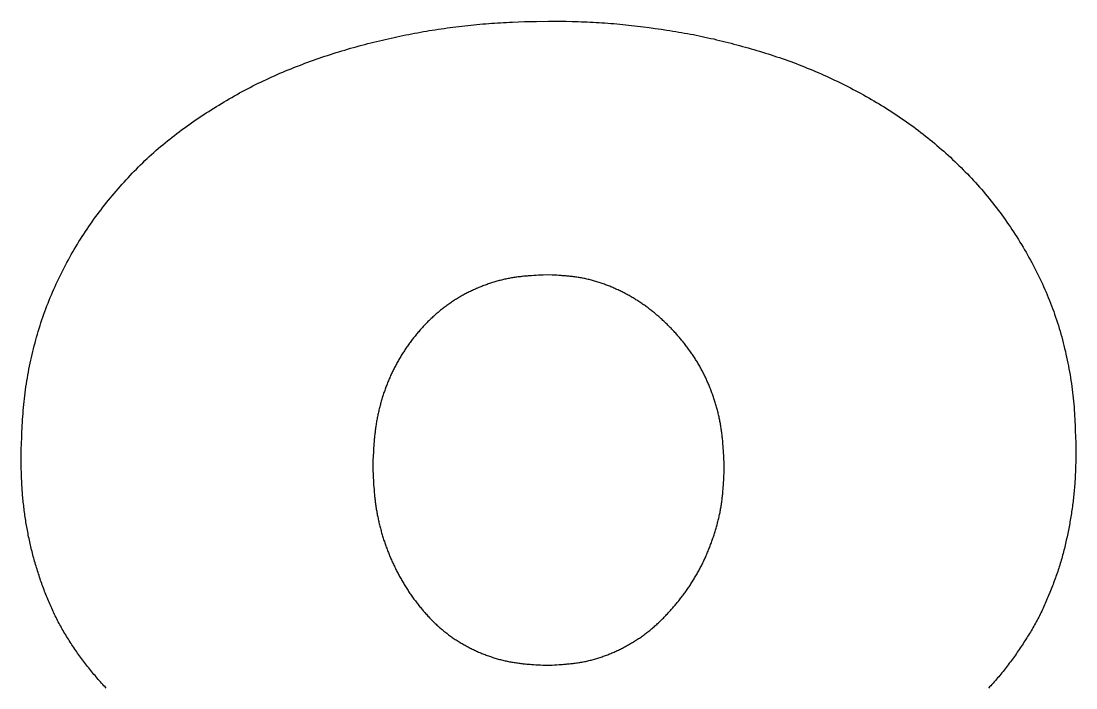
# Model space of a CAD drawing. Extents: x 4 to 389, y 10 to 269.
# Drawn here: x 78.266 to 81.819, y 206.782 to 209.029 of the extents above; entities that cross this region are included whole.
import ezdxf

# ---------------------------------------------------------------- set-up
doc = ezdxf.new("R2010")
doc.units = 0
doc.layers.add('ENGRAVE', color=5, linetype='CONTINUOUS')

msp = doc.modelspace()

# ---------------------------------------------------------------- linework, layer by layer
at = {"layer": 'ENGRAVE'}
msp.add_lwpolyline([(78.5528, 206.7813), (78.549, 206.7855), (78.5452, 206.7896), (78.5414, 206.7938), (78.5376, 206.798), (78.5339, 206.8022), (78.5301, 206.8064), (78.5264, 206.8107), (78.5227, 206.8149), (78.5191, 206.8192), (78.5154, 206.8235), (78.5118, 206.8278), (78.5082, 206.8322), (78.5046, 206.8365), (78.501, 206.8409), (78.4975, 206.8453), (78.494, 206.8497), (78.4905, 206.8541), (78.487, 206.8585), (78.4835, 206.863), (78.4801, 206.8675), (78.4767, 206.872), (78.4733, 206.8765), (78.47, 206.881), (78.4666, 206.8855), (78.4633, 206.8901), (78.46, 206.8947), (78.4568, 206.8992), (78.4535, 206.9039), (78.4503, 206.9085), (78.4471, 206.9131), (78.4439, 206.9178), (78.4408, 206.9225), (78.4377, 206.9272), (78.4346, 206.9319), (78.4315, 206.9366), (78.4285, 206.9414), (78.4255, 206.9461), (78.4225, 206.9509), (78.4195, 206.9557), (78.4166, 206.9605), (78.4137, 206.9654), (78.4108, 206.9702), (78.408, 206.9751), (78.4052, 206.98), (78.4024, 206.9849), (78.3997, 206.9898), (78.397, 206.9947), (78.3943, 206.9997), (78.3917, 207.0047), (78.3891, 207.0097), (78.3865, 207.0147), (78.384, 207.0197), (78.3815, 207.0248), (78.379, 207.0298), (78.3766, 207.0349), (78.3742, 207.04), (78.3718, 207.0451), (78.3695, 207.0503), (78.3672, 207.0554), (78.3649, 207.0606), (78.3626, 207.0657), (78.3604, 207.0709), (78.3582, 207.0761), (78.3561, 207.0813), (78.3539, 207.0865), (78.3518, 207.0918), (78.3498, 207.097), (78.3477, 207.1023), (78.3457, 207.1075), (78.3437, 207.1128), (78.3417, 207.1181), (78.3398, 207.1234), (78.3378, 207.1286), (78.3359, 207.134), (78.3341, 207.1393), (78.3322, 207.1446), (78.3304, 207.1499), (78.3286, 207.1553), (78.3268, 207.1606), (78.3251, 207.166), (78.3233, 207.1713), (78.3216, 207.1767), (78.3199, 207.1821), (78.3183, 207.1875), (78.3167, 207.1929), (78.3151, 207.1983), (78.3135, 207.2037), (78.3119, 207.2091), (78.3104, 207.2145), (78.3089, 207.2199), (78.3074, 207.2254), (78.306, 207.2308), (78.3045, 207.2363), (78.3031, 207.2417), (78.3018, 207.2472), (78.3004, 207.2527), (78.2991, 207.2582), (78.2978, 207.2636), (78.2966, 207.2691), (78.2953, 207.2746), (78.2941, 207.2801), (78.293, 207.2857), (78.2918, 207.2912), (78.2907, 207.2967), (78.2896, 207.3022), (78.2886, 207.3078), (78.2875, 207.3133), (78.2865, 207.3188), (78.2855, 207.3244), (78.2846, 207.3299), (78.2836, 207.3355), (78.2827, 207.3411), (78.2819, 207.3466), (78.281, 207.3522), (78.2802, 207.3578), (78.2794, 207.3634), (78.2786, 207.3689), (78.2778, 207.3745), (78.2771, 207.3801), (78.2764, 207.3857), (78.2757, 207.3913), (78.275, 207.3969), (78.2744, 207.4025), (78.2738, 207.4081), (78.2732, 207.4137), (78.2727, 207.4193), (78.2721, 207.4249), (78.2716, 207.4305), (78.2712, 207.4362), (78.2707, 207.4418), (78.2703, 207.4474), (78.2699, 207.453), (78.2695, 207.4586), (78.2692, 207.4643), (78.2689, 207.4699), (78.2686, 207.4755), (78.2684, 207.4811), (78.2681, 207.4868), (78.2677, 207.498), (78.2674, 207.5093), (78.2671, 207.5205), (78.2669, 207.5318), (78.2667, 207.5431), (78.2663, 207.5656), (78.267, 207.5858), (78.2676, 207.606), (78.2684, 207.6261), (78.2692, 207.6463), (78.2697, 207.6563), (78.2702, 207.6664), (78.2708, 207.6765), (78.2714, 207.6865), (78.2721, 207.6966), (78.2728, 207.7066), (78.2736, 207.7167), (78.2745, 207.7267), (78.2754, 207.7367), (78.2765, 207.7468), (78.2776, 207.7568), (78.2787, 207.7668), (78.28, 207.7768), (78.2814, 207.7868), (78.2828, 207.7968), (78.2843, 207.8067), (78.2859, 207.8167), (78.2875, 207.8266), (78.2892, 207.8366), (78.2911, 207.8465), (78.2929, 207.8564), (78.2949, 207.8663), (78.2969, 207.8762), (78.299, 207.8861), (78.3012, 207.8959), (78.3035, 207.9058), (78.3058, 207.9156), (78.3082, 207.9254), (78.3107, 207.9352), (78.3132, 207.9449), (78.3158, 207.9547), (78.3185, 207.9644), (78.3213, 207.9741), (78.3242, 207.9837), (78.3271, 207.9934), (78.3301, 208.003), (78.3332, 208.0126), (78.3364, 208.0222), (78.3396, 208.0317), (78.343, 208.0412), (78.3464, 208.0507), (78.3499, 208.0602), (78.3535, 208.0696), (78.3571, 208.079), (78.3609, 208.0884), (78.3647, 208.0977), (78.3686, 208.107), (78.3726, 208.1163), (78.3766, 208.1255), (78.3807, 208.1347), (78.3849, 208.1439), (78.3892, 208.153), (78.3935, 208.1621), (78.3979, 208.1712), (78.4024, 208.1803), (78.4069, 208.1893), (78.4115, 208.1982), (78.4162, 208.2072), (78.4209, 208.2161), (78.4257, 208.225), (78.4306, 208.2338), (78.4355, 208.2426), (78.4405, 208.2514), (78.4455, 208.2601), (78.4506, 208.2688), (78.4558, 208.2775), (78.4611, 208.2861), (78.4664, 208.2946), (78.4718, 208.3031), (78.4773, 208.3116), (78.4828, 208.32), (78.4884, 208.3284), (78.4941, 208.3368), (78.4998, 208.345), (78.5056, 208.3533), (78.5115, 208.3615), (78.5174, 208.3696), (78.5234, 208.3777), (78.5295, 208.3858), (78.5356, 208.3938), (78.5418, 208.4018), (78.548, 208.4097), (78.5543, 208.4176), (78.5606, 208.4254), (78.567, 208.4332), (78.5735, 208.441), (78.5799, 208.4487), (78.5865, 208.4564), (78.593, 208.4641), (78.5997, 208.4717), (78.6063, 208.4793), (78.6131, 208.4868), (78.6198, 208.4943), (78.6266, 208.5017), (78.6335, 208.5091), (78.6404, 208.5164), (78.6474, 208.5237), (78.6545, 208.5309), (78.6616, 208.5381), (78.6687, 208.5452), (78.6759, 208.5522), (78.6832, 208.5592), (78.6906, 208.5661), (78.698, 208.5729), (78.7054, 208.5797), (78.7129, 208.5864), (78.7205, 208.5931), (78.7281, 208.5997), (78.7358, 208.6062), (78.7435, 208.6127), (78.7513, 208.6191), (78.7591, 208.6255), (78.767, 208.6318), (78.7749, 208.638), (78.7829, 208.6442), (78.7909, 208.6503), (78.799, 208.6564), (78.8071, 208.6624), (78.8152, 208.6684), (78.8234, 208.6743), (78.8316, 208.6802), (78.8398, 208.686), (78.8481, 208.6917), (78.8564, 208.6974), (78.8648, 208.7031), (78.8731, 208.7087), (78.8816, 208.7142), (78.89, 208.7197), (78.8985, 208.7252), (78.907, 208.7306), (78.9155, 208.736), (78.9241, 208.7413), (78.9327, 208.7466), (78.9413, 208.7518), (78.95, 208.757), (78.9586, 208.7621), (78.9673, 208.7672), (78.9761, 208.7723), (78.9848, 208.7773), (78.9936, 208.7822), (79.0024, 208.7871), (79.0113, 208.7919), (79.0202, 208.7967), (79.0291, 208.8014), (79.038, 208.8061), (79.047, 208.8107), (79.056, 208.8152), (79.065, 208.8197), (79.0741, 208.8241), (79.0832, 208.8285), (79.0923, 208.8328), (79.1014, 208.837), (79.1106, 208.8412), (79.1198, 208.8453), (79.129, 208.8494), (79.1383, 208.8534), (79.1475, 208.8574), (79.1568, 208.8613), (79.1662, 208.8651), (79.1755, 208.8689), (79.1849, 208.8727), (79.1943, 208.8764), (79.2037, 208.88), (79.2131, 208.8836), (79.2225, 208.8872), (79.232, 208.8907), (79.2414, 208.8941), (79.2509, 208.8975), (79.2604, 208.9009), (79.27, 208.9042), (79.2795, 208.9075), (79.289, 208.9107), (79.2986, 208.9139), (79.3082, 208.917), (79.3178, 208.9201), (79.3274, 208.9231), (79.337, 208.9261), (79.3467, 208.9291), (79.3563, 208.9319), (79.366, 208.9348), (79.3757, 208.9376), (79.3854, 208.9404), (79.3951, 208.9431), (79.4048, 208.9457), (79.4145, 208.9484), (79.4243, 208.9509), (79.434, 208.9535), (79.4438, 208.956), (79.4536, 208.9584), (79.4634, 208.9608), (79.4732, 208.9632), (79.483, 208.9655), (79.4928, 208.9678), (79.5026, 208.97), (79.5125, 208.9722), (79.5223, 208.9744), (79.5322, 208.9765), (79.5421, 208.9786), (79.5519, 208.9806), (79.5618, 208.9826), (79.5717, 208.9846), (79.5816, 208.9865), (79.5915, 208.9884), (79.6014, 208.9902), (79.6113, 208.992), (79.6213, 208.9938), (79.6312, 208.9955), (79.6411, 208.9972), (79.6511, 208.9988), (79.661, 209.0004), (79.671, 209.0019), (79.681, 209.0034), (79.6909, 209.0049), (79.7009, 209.0063), (79.7109, 209.0077), (79.7209, 209.009), (79.7309, 209.0103), (79.7409, 209.0115), (79.7509, 209.0127), (79.7609, 209.0139), (79.771, 209.015), (79.781, 209.016), (79.791, 209.0171), (79.8011, 209.018), (79.8111, 209.0189), (79.8211, 209.0198), (79.8312, 209.0206), (79.8412, 209.0214), (79.8513, 209.0222), (79.8613, 209.0229), (79.8714, 209.0235), (79.8815, 209.0241), (79.8915, 209.0246), (79.9016, 209.0251), (79.9117, 209.0256), (79.9217, 209.026), (79.9419, 209.0268), (79.962, 209.0275), (79.9822, 209.028), (80.0023, 209.0285), (80.0426, 209.0294), (80.0827, 209.0289), (80.1027, 209.0286), (80.1228, 209.0281), (80.1428, 209.0276), (80.1528, 209.0273), (80.1628, 209.027), (80.1728, 209.0266), (80.1828, 209.0261), (80.1928, 209.0257), (80.2028, 209.0252), (80.2128, 209.0246), (80.2228, 209.024), (80.2328, 209.0233), (80.2428, 209.0225), (80.2527, 209.0217), (80.2627, 209.0209), (80.2727, 209.02), (80.2827, 209.0191), (80.2926, 209.0181), (80.3026, 209.0171), (80.3126, 209.016), (80.3225, 209.0149), (80.3325, 209.0137), (80.3424, 209.0125), (80.3623, 209.0101), (80.3822, 209.0075), (80.402, 209.0048), (80.4219, 209.0019), (80.4417, 208.999), (80.4516, 208.9974), (80.4615, 208.9959), (80.4714, 208.9943), (80.4812, 208.9926), (80.4911, 208.9909), (80.501, 208.9892), (80.5108, 208.9874), (80.5207, 208.9856), (80.5305, 208.9837), (80.5403, 208.9818), (80.5501, 208.9798), (80.5599, 208.9777), (80.5697, 208.9757), (80.5795, 208.9735), (80.5893, 208.9713), (80.599, 208.9691), (80.6088, 208.9668), (80.6185, 208.9645), (80.6283, 208.9621), (80.638, 208.9597), (80.6477, 208.9572), (80.6574, 208.9547), (80.6671, 208.9522), (80.6767, 208.9496), (80.6864, 208.9469), (80.6961, 208.9443), (80.7057, 208.9416), (80.7154, 208.9389), (80.725, 208.9361), (80.7346, 208.9333), (80.7442, 208.9305), (80.7538, 208.9276), (80.7634, 208.9247), (80.773, 208.9217), (80.7825, 208.9187), (80.7921, 208.9157), (80.8016, 208.9126), (80.8111, 208.9094), (80.8206, 208.9062), (80.8301, 208.903), (80.8395, 208.8997), (80.849, 208.8964), (80.8584, 208.893), (80.8678, 208.8895), (80.8772, 208.886), (80.8865, 208.8824), (80.8958, 208.8787), (80.9051, 208.875), (80.9144, 208.8713), (80.9237, 208.8675), (80.9329, 208.8636), (80.9421, 208.8597), (80.9513, 208.8557), (80.9605, 208.8517), (80.9697, 208.8476), (80.9788, 208.8435), (80.9879, 208.8393), (80.997, 208.835), (81.006, 208.8307), (81.0151, 208.8264), (81.0241, 208.822), (81.0331, 208.8176), (81.042, 208.8131), (81.051, 208.8086), (81.0599, 208.804), (81.0688, 208.7994), (81.0776, 208.7948), (81.0865, 208.79), (81.0953, 208.7853), (81.104, 208.7804), (81.1128, 208.7756), (81.1215, 208.7706), (81.1302, 208.7656), (81.1388, 208.7606), (81.1475, 208.7555), (81.1561, 208.7504), (81.1646, 208.7452), (81.1732, 208.7399), (81.1816, 208.7346), (81.1901, 208.7292), (81.1985, 208.7238), (81.2069, 208.7183), (81.2153, 208.7128), (81.2236, 208.7072), (81.2319, 208.7016), (81.2401, 208.6959), (81.2483, 208.6901), (81.2565, 208.6843), (81.2646, 208.6784), (81.2727, 208.6725), (81.2807, 208.6665), (81.2887, 208.6605), (81.2967, 208.6544), (81.3046, 208.6483), (81.3124, 208.6421), (81.3203, 208.6358), (81.3281, 208.6295), (81.3358, 208.6232), (81.3435, 208.6167), (81.3511, 208.6103), (81.3588, 208.6038), (81.3663, 208.5972), (81.3738, 208.5906), (81.3813, 208.5839), (81.3887, 208.5772), (81.3961, 208.5704), (81.4034, 208.5635), (81.4107, 208.5567), (81.4179, 208.5497), (81.4251, 208.5427), (81.4322, 208.5357), (81.4393, 208.5286), (81.4463, 208.5214), (81.4533, 208.5143), (81.4602, 208.507), (81.4671, 208.4997), (81.4739, 208.4924), (81.4807, 208.485), (81.4874, 208.4775), (81.494, 208.4701), (81.5006, 208.4625), (81.5072, 208.4549), (81.5136, 208.4473), (81.5201, 208.4396), (81.5264, 208.4319), (81.5327, 208.4241), (81.539, 208.4163), (81.5452, 208.4084), (81.5513, 208.4005), (81.5574, 208.3925), (81.5634, 208.3845), (81.5694, 208.3764), (81.5753, 208.3683), (81.5811, 208.3602), (81.5868, 208.352), (81.5925, 208.3437), (81.5982, 208.3354), (81.6037, 208.3271), (81.6092, 208.3187), (81.6147, 208.3103), (81.6201, 208.3019), (81.6254, 208.2934), (81.6306, 208.2849), (81.6358, 208.2763), (81.6409, 208.2677), (81.646, 208.259), (81.651, 208.2504), (81.6559, 208.2416), (81.6608, 208.2329), (81.6656, 208.2241), (81.6704, 208.2153), (81.6751, 208.2064), (81.6797, 208.1975), (81.6843, 208.1886), (81.6888, 208.1797), (81.6932, 208.1707), (81.6976, 208.1617), (81.7019, 208.1526), (81.7061, 208.1435), (81.7103, 208.1344), (81.7144, 208.1252), (81.7184, 208.1161), (81.7223, 208.1068), (81.7261, 208.0976), (81.7299, 208.0883), (81.7336, 208.079), (81.7371, 208.0696), (81.7406, 208.0603), (81.7441, 208.0508), (81.7474, 208.0414), (81.7506, 208.0319), (81.7538, 208.0224), (81.7569, 208.0129), (81.7599, 208.0033), (81.7628, 207.9937), (81.7656, 207.9841), (81.7684, 207.9745), (81.7711, 207.9648), (81.7737, 207.9552), (81.7762, 207.9455), (81.7787, 207.9357), (81.7811, 207.926), (81.7834, 207.9162), (81.7856, 207.9065), (81.7878, 207.8967), (81.7899, 207.8869), (81.7919, 207.877), (81.7938, 207.8672), (81.7957, 207.8574), (81.7975, 207.8475), (81.7992, 207.8376), (81.8008, 207.8277), (81.8023, 207.8178), (81.8038, 207.8079), (81.8052, 207.798), (81.8065, 207.7881), (81.8077, 207.7781), (81.8088, 207.7682), (81.8099, 207.7582), (81.8108, 207.7483), (81.8117, 207.7383), (81.8126, 207.7283), (81.8133, 207.7183), (81.814, 207.7084), (81.8146, 207.6984), (81.8152, 207.6884), (81.8157, 207.6784), (81.8162, 207.6684), (81.817, 207.6483), (81.8177, 207.6283), (81.8184, 207.6083), (81.819, 207.5882), (81.8186, 207.5652), (81.8184, 207.5537), (81.8182, 207.5422), (81.8179, 207.5307), (81.8175, 207.5192), (81.8171, 207.5077), (81.8168, 207.5019), (81.8166, 207.4962), (81.8163, 207.4904), (81.816, 207.4847), (81.8156, 207.4789), (81.8152, 207.4732), (81.8148, 207.4674), (81.8144, 207.4617), (81.8139, 207.456), (81.8134, 207.4502), (81.8129, 207.4445), (81.8124, 207.4388), (81.8118, 207.433), (81.8112, 207.4273), (81.8106, 207.4216), (81.8099, 207.4159), (81.8093, 207.4101), (81.8086, 207.4044), (81.8078, 207.3987), (81.8071, 207.393), (81.8063, 207.3873), (81.8054, 207.3816), (81.8046, 207.3759), (81.8037, 207.3702), (81.8028, 207.3645), (81.8019, 207.3589), (81.801, 207.3532), (81.8, 207.3475), (81.799, 207.3418), (81.798, 207.3362), (81.7969, 207.3305), (81.7959, 207.3249), (81.7948, 207.3192), (81.7937, 207.3136), (81.7914, 207.3023), (81.789, 207.291), (81.7865, 207.2798), (81.7853, 207.2741), (81.784, 207.2685), (81.7827, 207.2629), (81.7813, 207.2573), (81.78, 207.2517), (81.7786, 207.2461), (81.7772, 207.2405), (81.7757, 207.235), (81.7742, 207.2294), (81.7727, 207.2238), (81.7712, 207.2183), (81.7696, 207.2128), (81.768, 207.2072), (81.7664, 207.2017), (81.7647, 207.1962), (81.763, 207.1907), (81.7612, 207.1852), (81.7594, 207.1798), (81.7576, 207.1743), (81.7557, 207.1689), (81.7539, 207.1634), (81.7519, 207.158), (81.75, 207.1526), (81.748, 207.1472), (81.746, 207.1418), (81.744, 207.1364), (81.742, 207.131), (81.7399, 207.1256), (81.7357, 207.1149), (81.7314, 207.1042), (81.7271, 207.0935), (81.7249, 207.0882), (81.7227, 207.0829), (81.7204, 207.0776), (81.7182, 207.0723), (81.7159, 207.067), (81.7136, 207.0617), (81.7112, 207.0565), (81.7088, 207.0512), (81.7064, 207.046), (81.7039, 207.0408), (81.7014, 207.0356), (81.6989, 207.0305), (81.6963, 207.0253), (81.6937, 207.0202), (81.691, 207.0151), (81.6883, 207.01), (81.6856, 207.0049), (81.6828, 206.9999), (81.68, 206.9949), (81.6772, 206.9899), (81.6743, 206.9849), (81.6714, 206.9799), (81.6684, 206.975), (81.6655, 206.97), (81.6625, 206.9651), (81.6594, 206.9602), (81.6564, 206.9553), (81.6533, 206.9504), (81.6472, 206.9407), (81.644, 206.9359), (81.6409, 206.9311), (81.6377, 206.9262), (81.6346, 206.9214), (81.6314, 206.9167), (81.6281, 206.9119), (81.6249, 206.9071), (81.6216, 206.9024), (81.6184, 206.8977), (81.6151, 206.8929), (81.6117, 206.8882), (81.6084, 206.8836), (81.605, 206.8789), (81.6016, 206.8743), (81.5982, 206.8696), (81.5947, 206.865), (81.5912, 206.8604), (81.5877, 206.8559), (81.5842, 206.8513), (81.5807, 206.8468), (81.5771, 206.8422), (81.5735, 206.8377), (81.5699, 206.8333), (81.5662, 206.8288), (81.5626, 206.8244), (81.5589, 206.8199), (81.5552, 206.8155), (81.5514, 206.8111), (81.5477, 206.8068), (81.5439, 206.8024), (81.5401, 206.7981), (81.5362, 206.7938), (81.5324, 206.7895), (81.5285, 206.7852), (81.5246, 206.781)], dxfattribs=at)
msp.add_lwpolyline([(79.4505, 207.5286), (79.4513, 207.513), (79.4516, 207.5052), (79.452, 207.4974), (79.4524, 207.4896), (79.4529, 207.4818), (79.4533, 207.474), (79.4538, 207.4663), (79.4544, 207.4585), (79.455, 207.4507), (79.4556, 207.4429), (79.456, 207.4391), (79.4563, 207.4352), (79.4567, 207.4313), (79.4571, 207.4274), (79.4575, 207.4235), (79.4579, 207.4197), (79.4584, 207.4158), (79.4588, 207.4119), (79.4593, 207.4081), (79.4598, 207.4042), (79.4604, 207.4004), (79.4609, 207.3965), (79.4615, 207.3926), (79.4621, 207.3888), (79.4627, 207.3849), (79.4633, 207.3811), (79.464, 207.3772), (79.4646, 207.3734), (79.4654, 207.3696), (79.4661, 207.3657), (79.4668, 207.3619), (79.4676, 207.3581), (79.4684, 207.3543), (79.4692, 207.3504), (79.47, 207.3466), (79.4709, 207.3428), (79.4717, 207.339), (79.4726, 207.3352), (79.4736, 207.3314), (79.4745, 207.3276), (79.4755, 207.3238), (79.4764, 207.3201), (79.4774, 207.3163), (79.4785, 207.3125), (79.4795, 207.3088), (79.4806, 207.305), (79.4816, 207.3012), (79.4827, 207.2975), (79.4839, 207.2938), (79.485, 207.29), (79.4862, 207.2863), (79.4874, 207.2826), (79.4886, 207.2789), (79.4898, 207.2752), (79.491, 207.2714), (79.4923, 207.2678), (79.4936, 207.2641), (79.4949, 207.2604), (79.4962, 207.2567), (79.4976, 207.253), (79.4989, 207.2494), (79.5003, 207.2457), (79.5017, 207.2421), (79.5032, 207.2385), (79.5046, 207.2348), (79.5061, 207.2312), (79.5075, 207.2276), (79.509, 207.224), (79.5106, 207.2204), (79.5121, 207.2168), (79.5137, 207.2133), (79.5153, 207.2097), (79.5169, 207.2061), (79.5185, 207.2026), (79.5201, 207.199), (79.5218, 207.1955), (79.5235, 207.192), (79.5252, 207.1885), (79.5269, 207.185), (79.5286, 207.1815), (79.5304, 207.178), (79.5321, 207.1745), (79.5339, 207.1711), (79.5358, 207.1676), (79.5376, 207.1642), (79.5394, 207.1607), (79.5413, 207.1573), (79.5432, 207.1539), (79.5451, 207.1505), (79.547, 207.1471), (79.549, 207.1437), (79.551, 207.1403), (79.5529, 207.137), (79.5549, 207.1336), (79.557, 207.1303), (79.559, 207.127), (79.5611, 207.1237), (79.5631, 207.1204), (79.5652, 207.1171), (79.5674, 207.1138), (79.5695, 207.1105), (79.5716, 207.1073), (79.5738, 207.104), (79.576, 207.1008), (79.5782, 207.0976), (79.5804, 207.0944), (79.5827, 207.0912), (79.5849, 207.088), (79.5872, 207.0848), (79.5895, 207.0817), (79.5918, 207.0785), (79.5942, 207.0754), (79.5965, 207.0723), (79.5989, 207.0692), (79.6013, 207.0661), (79.6037, 207.063), (79.6061, 207.0599), (79.6086, 207.0569), (79.611, 207.0538), (79.6135, 207.0508), (79.616, 207.0478), (79.6185, 207.0448), (79.621, 207.0418), (79.6236, 207.0389), (79.6261, 207.0359), (79.6287, 207.033), (79.6313, 207.0301), (79.634, 207.0272), (79.6366, 207.0243), (79.6393, 207.0214), (79.6419, 207.0186), (79.6446, 207.0157), (79.6474, 207.0129), (79.6501, 207.0101), (79.6528, 207.0074), (79.6556, 207.0046), (79.6584, 207.0019), (79.6612, 206.9992), (79.6641, 206.9965), (79.6669, 206.9938), (79.6698, 206.9912), (79.6727, 206.9886), (79.6756, 206.986), (79.6785, 206.9834), (79.6815, 206.9809), (79.6845, 206.9784), (79.6875, 206.9759), (79.6905, 206.9734), (79.6935, 206.9709), (79.6966, 206.9685), (79.6997, 206.9661), (79.7028, 206.9638), (79.7059, 206.9614), (79.709, 206.9591), (79.7122, 206.9568), (79.7154, 206.9546), (79.7186, 206.9523), (79.7218, 206.9501), (79.725, 206.9479), (79.7283, 206.9458), (79.7315, 206.9437), (79.7348, 206.9415), (79.7381, 206.9395), (79.7414, 206.9374), (79.7448, 206.9354), (79.7481, 206.9334), (79.7515, 206.9314), (79.7549, 206.9294), (79.7583, 206.9275), (79.7617, 206.9256), (79.7651, 206.9237), (79.7686, 206.9219), (79.772, 206.9201), (79.7755, 206.9183), (79.779, 206.9165), (79.7825, 206.9147), (79.786, 206.913), (79.7895, 206.9113), (79.7931, 206.9096), (79.7966, 206.908), (79.8002, 206.9063), (79.8038, 206.9047), (79.8073, 206.9031), (79.8109, 206.9016), (79.8146, 206.9001), (79.8182, 206.8986), (79.8218, 206.8971), (79.8254, 206.8956), (79.8291, 206.8942), (79.8327, 206.8928), (79.8364, 206.8915), (79.8401, 206.8901), (79.8438, 206.8888), (79.8475, 206.8875), (79.8512, 206.8863), (79.8549, 206.8851), (79.8586, 206.8839), (79.8623, 206.8827), (79.8661, 206.8816), (79.8698, 206.8805), (79.8736, 206.8794), (79.8773, 206.8784), (79.8811, 206.8774), (79.8849, 206.8764), (79.8887, 206.8754), (79.8924, 206.8745), (79.8962, 206.8736), (79.9, 206.8728), (79.9039, 206.872), (79.9077, 206.8712), (79.9115, 206.8704), (79.9153, 206.8697), (79.9191, 206.869), (79.923, 206.8684), (79.9268, 206.8678), (79.9307, 206.8672), (79.9345, 206.8666), (79.9384, 206.8661), (79.9422, 206.8656), (79.9461, 206.8651), (79.9499, 206.8646), (79.9538, 206.8642), (79.9577, 206.8638), (79.9616, 206.8634), (79.9654, 206.863), (79.9693, 206.8626), (79.9732, 206.8623), (79.9771, 206.862), (79.981, 206.8617), (79.9849, 206.8614), (79.9927, 206.8609), (80.0005, 206.8604), (80.0083, 206.8599), (80.0161, 206.8595), (80.0239, 206.8591), (80.0396, 206.8584), (80.0552, 206.8592), (80.063, 206.8596), (80.0708, 206.8601), (80.0786, 206.8606), (80.0864, 206.8611), (80.0903, 206.8614), (80.0942, 206.8617), (80.098, 206.862), (80.1019, 206.8624), (80.1058, 206.8627), (80.1097, 206.8631), (80.1136, 206.8635), (80.1174, 206.8639), (80.1213, 206.8643), (80.1252, 206.8648), (80.129, 206.8653), (80.1329, 206.8658), (80.1367, 206.8663), (80.1406, 206.8668), (80.1444, 206.8674), (80.1483, 206.8681), (80.1521, 206.8687), (80.1559, 206.8694), (80.1597, 206.8701), (80.1635, 206.8708), (80.1674, 206.8716), (80.1712, 206.8724), (80.175, 206.8733), (80.1787, 206.8742), (80.1825, 206.8751), (80.1863, 206.8761), (80.1901, 206.877), (80.1938, 206.8781), (80.1976, 206.8791), (80.2013, 206.8802), (80.2051, 206.8813), (80.2088, 206.8825), (80.2125, 206.8836), (80.2162, 206.8848), (80.2199, 206.8861), (80.2236, 206.8873), (80.2273, 206.8886), (80.231, 206.89), (80.2347, 206.8913), (80.2383, 206.8927), (80.242, 206.8941), (80.2456, 206.8955), (80.2492, 206.897), (80.2528, 206.8985), (80.2565, 206.9), (80.2601, 206.9015), (80.2636, 206.9031), (80.2672, 206.9047), (80.2708, 206.9063), (80.2743, 206.908), (80.2779, 206.9096), (80.2814, 206.9113), (80.2849, 206.913), (80.2884, 206.9148), (80.2919, 206.9166), (80.2954, 206.9183), (80.2988, 206.9202), (80.3023, 206.922), (80.3057, 206.9239), (80.3091, 206.9257), (80.3125, 206.9276), (80.3159, 206.9296), (80.3193, 206.9315), (80.3227, 206.9335), (80.326, 206.9355), (80.3294, 206.9376), (80.3327, 206.9396), (80.336, 206.9417), (80.3393, 206.9438), (80.3425, 206.9459), (80.3458, 206.9481), (80.349, 206.9502), (80.3522, 206.9524), (80.3554, 206.9547), (80.3586, 206.9569), (80.3618, 206.9592), (80.3649, 206.9615), (80.3681, 206.9638), (80.3712, 206.9661), (80.3743, 206.9685), (80.3773, 206.9709), (80.3804, 206.9733), (80.3834, 206.9758), (80.3864, 206.9782), (80.3894, 206.9807), (80.3924, 206.9832), (80.3954, 206.9858), (80.3983, 206.9883), (80.4012, 206.9909), (80.4041, 206.9935), (80.407, 206.9961), (80.4099, 206.9987), (80.4127, 207.0014), (80.4156, 207.0041), (80.4184, 207.0068), (80.4212, 207.0095), (80.424, 207.0122), (80.4268, 207.0149), (80.4295, 207.0177), (80.4322, 207.0205), (80.435, 207.0233), (80.4377, 207.0261), (80.4404, 207.029), (80.443, 207.0318), (80.4457, 207.0347), (80.4483, 207.0375), (80.4509, 207.0404), (80.4536, 207.0433), (80.4562, 207.0463), (80.4587, 207.0492), (80.4613, 207.0521), (80.4638, 207.0551), (80.4664, 207.0581), (80.4689, 207.0611), (80.4714, 207.064), (80.4739, 207.0671), (80.4764, 207.0701), (80.4789, 207.0731), (80.4813, 207.0761), (80.4837, 207.0792), (80.4862, 207.0823), (80.4886, 207.0853), (80.4909, 207.0884), (80.4933, 207.0915), (80.4957, 207.0946), (80.498, 207.0978), (80.5003, 207.1009), (80.5026, 207.1041), (80.5049, 207.1072), (80.5072, 207.1104), (80.5094, 207.1136), (80.5117, 207.1168), (80.5139, 207.12), (80.5161, 207.1232), (80.5182, 207.1264), (80.5204, 207.1297), (80.5225, 207.1329), (80.5246, 207.1362), (80.5267, 207.1395), (80.5288, 207.1428), (80.5309, 207.1461), (80.5329, 207.1494), (80.5349, 207.1527), (80.5369, 207.1561), (80.5389, 207.1594), (80.5408, 207.1628), (80.5428, 207.1662), (80.5447, 207.1696), (80.5466, 207.173), (80.5485, 207.1764), (80.5503, 207.1798), (80.5521, 207.1833), (80.5539, 207.1867), (80.5557, 207.1902), (80.5575, 207.1936), (80.5592, 207.1971), (80.561, 207.2006), (80.5627, 207.2041), (80.5643, 207.2076), (80.566, 207.2112), (80.5677, 207.2147), (80.5693, 207.2182), (80.5709, 207.2218), (80.5725, 207.2254), (80.574, 207.2289), (80.5756, 207.2325), (80.5771, 207.2361), (80.5786, 207.2397), (80.5801, 207.2433), (80.5816, 207.2469), (80.5831, 207.2505), (80.5845, 207.2542), (80.5859, 207.2578), (80.5873, 207.2614), (80.5887, 207.2651), (80.5901, 207.2688), (80.5914, 207.2724), (80.5927, 207.2761), (80.594, 207.2798), (80.5953, 207.2835), (80.5966, 207.2872), (80.5979, 207.2909), (80.5991, 207.2946), (80.6003, 207.2983), (80.6015, 207.302), (80.6027, 207.3057), (80.6039, 207.3094), (80.605, 207.3132), (80.6061, 207.3169), (80.6072, 207.3207), (80.6083, 207.3244), (80.6094, 207.3282), (80.6104, 207.3319), (80.6114, 207.3357), (80.6124, 207.3395), (80.6134, 207.3433), (80.6143, 207.347), (80.6152, 207.3508), (80.6161, 207.3546), (80.617, 207.3584), (80.6179, 207.3622), (80.6187, 207.366), (80.6195, 207.3698), (80.6203, 207.3736), (80.621, 207.3775), (80.6218, 207.3813), (80.6225, 207.3851), (80.6231, 207.389), (80.6238, 207.3928), (80.6244, 207.3966), (80.625, 207.4005), (80.6256, 207.4043), (80.6261, 207.4082), (80.6266, 207.412), (80.6271, 207.4159), (80.6276, 207.4197), (80.6281, 207.4236), (80.6285, 207.4275), (80.6289, 207.4313), (80.6293, 207.4352), (80.6297, 207.4391), (80.63, 207.4429), (80.6303, 207.4468), (80.6307, 207.4507), (80.631, 207.4546), (80.6313, 207.4585), (80.6318, 207.4662), (80.6323, 207.474), (80.6327, 207.4818), (80.6331, 207.4896), (80.6335, 207.4974), (80.6338, 207.5052), (80.6341, 207.513), (80.6348, 207.5286), (80.634, 207.5439), (80.6337, 207.5515), (80.6333, 207.5592), (80.6329, 207.5668), (80.6324, 207.5745), (80.632, 207.5821), (80.6314, 207.5897), (80.6309, 207.5973), (80.6303, 207.6049), (80.6299, 207.6087), (80.6296, 207.6125), (80.6293, 207.6163), (80.6289, 207.6201), (80.6285, 207.6239), (80.6281, 207.6277), (80.6277, 207.6315), (80.6272, 207.6353), (80.6268, 207.6391), (80.6263, 207.6428), (80.6258, 207.6466), (80.6252, 207.6504), (80.6247, 207.6542), (80.6241, 207.6579), (80.6235, 207.6617), (80.6229, 207.6655), (80.6223, 207.6692), (80.6216, 207.673), (80.6209, 207.6767), (80.6202, 207.6805), (80.6194, 207.6842), (80.6187, 207.688), (80.6179, 207.6917), (80.6171, 207.6954), (80.6162, 207.6992), (80.6154, 207.7029), (80.6145, 207.7066), (80.6136, 207.7103), (80.6126, 207.714), (80.6117, 207.7177), (80.6107, 207.7214), (80.6097, 207.7251), (80.6087, 207.7288), (80.6076, 207.7325), (80.6066, 207.7361), (80.6055, 207.7398), (80.6044, 207.7435), (80.6032, 207.7471), (80.6021, 207.7508), (80.6009, 207.7544), (80.5997, 207.758), (80.5985, 207.7617), (80.5972, 207.7653), (80.5959, 207.7689), (80.5947, 207.7725), (80.5933, 207.7761), (80.592, 207.7797), (80.5907, 207.7833), (80.5893, 207.7868), (80.5879, 207.7904), (80.5865, 207.794), (80.585, 207.7975), (80.5836, 207.801), (80.5821, 207.8046), (80.5806, 207.8081), (80.5791, 207.8116), (80.5775, 207.8151), (80.576, 207.8186), (80.5744, 207.8221), (80.5728, 207.8255), (80.5711, 207.829), (80.5695, 207.8324), (80.5678, 207.8359), (80.5661, 207.8393), (80.5644, 207.8427), (80.5627, 207.8461), (80.5609, 207.8495), (80.5591, 207.8529), (80.5573, 207.8563), (80.5555, 207.8596), (80.5536, 207.863), (80.5518, 207.8663), (80.5499, 207.8696), (80.548, 207.8729), (80.5461, 207.8762), (80.5441, 207.8795), (80.5421, 207.8828), (80.5401, 207.886), (80.5381, 207.8893), (80.5361, 207.8925), (80.534, 207.8957), (80.5319, 207.8989), (80.5298, 207.9021), (80.5277, 207.9053), (80.5256, 207.9084), (80.5234, 207.9116), (80.5212, 207.9147), (80.519, 207.9178), (80.5168, 207.9209), (80.5145, 207.924), (80.5123, 207.9271), (80.51, 207.9302), (80.5077, 207.9332), (80.5053, 207.9362), (80.503, 207.9393), (80.5006, 207.9423), (80.4983, 207.9453), (80.4959, 207.9482), (80.4935, 207.9512), (80.491, 207.9541), (80.4886, 207.9571), (80.4861, 207.96), (80.4836, 207.9629), (80.4811, 207.9658), (80.4786, 207.9687), (80.4761, 207.9716), (80.4735, 207.9744), (80.471, 207.9773), (80.4684, 207.9801), (80.4658, 207.9829), (80.4632, 207.9857), (80.4606, 207.9885), (80.4579, 207.9913), (80.4553, 207.994), (80.4526, 207.9968), (80.4499, 207.9995), (80.4472, 208.0022), (80.4445, 208.0049), (80.4418, 208.0076), (80.4391, 208.0103), (80.4363, 208.0129), (80.4336, 208.0156), (80.4308, 208.0182), (80.428, 208.0208), (80.4252, 208.0234), (80.4224, 208.026), (80.4195, 208.0285), (80.4167, 208.0311), (80.4138, 208.0336), (80.4109, 208.0361), (80.408, 208.0386), (80.4051, 208.0411), (80.4022, 208.0435), (80.3992, 208.046), (80.3963, 208.0484), (80.3933, 208.0508), (80.3903, 208.0532), (80.3873, 208.0555), (80.3843, 208.0579), (80.3813, 208.0602), (80.3782, 208.0625), (80.3752, 208.0648), (80.3721, 208.067), (80.369, 208.0693), (80.3659, 208.0715), (80.3628, 208.0737), (80.3596, 208.0759), (80.3565, 208.078), (80.3533, 208.0802), (80.3501, 208.0823), (80.3469, 208.0844), (80.3437, 208.0864), (80.3405, 208.0885), (80.3373, 208.0905), (80.334, 208.0925), (80.3308, 208.0945), (80.3275, 208.0965), (80.3242, 208.0984), (80.3209, 208.1003), (80.3176, 208.1022), (80.3142, 208.1041), (80.3109, 208.106), (80.3076, 208.1078), (80.3042, 208.1096), (80.3008, 208.1114), (80.2974, 208.1132), (80.294, 208.1149), (80.2906, 208.1166), (80.2872, 208.1183), (80.2837, 208.12), (80.2803, 208.1217), (80.2768, 208.1233), (80.2733, 208.1249), (80.2699, 208.1265), (80.2664, 208.1281), (80.2629, 208.1296), (80.2593, 208.1312), (80.2558, 208.1327), (80.2523, 208.1341), (80.2487, 208.1356), (80.2452, 208.137), (80.2416, 208.1384), (80.238, 208.1398), (80.2345, 208.1411), (80.2309, 208.1425), (80.2273, 208.1438), (80.2236, 208.145), (80.22, 208.1463), (80.2164, 208.1475), (80.2128, 208.1487), (80.2091, 208.1499), (80.2055, 208.151), (80.2018, 208.1521), (80.1981, 208.1532), (80.1945, 208.1542), (80.1908, 208.1552), (80.1871, 208.1562), (80.1834, 208.1572), (80.1797, 208.1581), (80.176, 208.159), (80.1723, 208.1598), (80.1685, 208.1607), (80.1648, 208.1615), (80.1611, 208.1622), (80.1573, 208.163), (80.1536, 208.1636), (80.1498, 208.1643), (80.1461, 208.1649), (80.1423, 208.1655), (80.1385, 208.1661), (80.1348, 208.1667), (80.131, 208.1672), (80.1272, 208.1677), (80.1234, 208.1681), (80.1197, 208.1686), (80.1159, 208.169), (80.1121, 208.1694), (80.1083, 208.1697), (80.1045, 208.1701), (80.1007, 208.1704), (80.0969, 208.1707), (80.0931, 208.1711), (80.0892, 208.1713), (80.0854, 208.1716), (80.0778, 208.1721), (80.0702, 208.1726), (80.0625, 208.173), (80.0549, 208.1734), (80.0396, 208.1742), (80.0242, 208.1735), (80.0165, 208.1731), (80.0089, 208.1727), (80.0012, 208.1723), (79.9936, 208.1719), (79.9859, 208.1714), (79.9821, 208.1711), (79.9783, 208.1708), (79.9744, 208.1705), (79.9706, 208.1702), (79.9668, 208.1699), (79.963, 208.1696), (79.9592, 208.1692), (79.9554, 208.1688), (79.9516, 208.1684), (79.9478, 208.168), (79.944, 208.1675), (79.9402, 208.167), (79.9364, 208.1665), (79.9326, 208.166), (79.9289, 208.1655), (79.9251, 208.1649), (79.9213, 208.1643), (79.9175, 208.1637), (79.9138, 208.163), (79.91, 208.1623), (79.9063, 208.1616), (79.9025, 208.1608), (79.8988, 208.16), (79.895, 208.1592), (79.8913, 208.1584), (79.8876, 208.1575), (79.8839, 208.1566), (79.8801, 208.1556), (79.8764, 208.1547), (79.8727, 208.1537), (79.869, 208.1526), (79.8654, 208.1516), (79.8617, 208.1505), (79.858, 208.1494), (79.8543, 208.1483), (79.8507, 208.1471), (79.847, 208.1459), (79.8434, 208.1447), (79.8398, 208.1435), (79.8361, 208.1422), (79.8325, 208.1409), (79.8289, 208.1396), (79.8253, 208.1382), (79.8217, 208.1368), (79.8182, 208.1354), (79.8146, 208.134), (79.811, 208.1326), (79.8075, 208.1311), (79.8039, 208.1296), (79.8004, 208.1281), (79.7969, 208.1265), (79.7934, 208.125), (79.7899, 208.1234), (79.7864, 208.1218), (79.7829, 208.1201), (79.7795, 208.1184), (79.776, 208.1168), (79.7726, 208.115), (79.7692, 208.1133), (79.7658, 208.1115), (79.7624, 208.1098), (79.759, 208.108), (79.7556, 208.1061), (79.7523, 208.1043), (79.7489, 208.1024), (79.7456, 208.1005), (79.7423, 208.0986), (79.739, 208.0966), (79.7357, 208.0946), (79.7324, 208.0926), (79.7292, 208.0906), (79.726, 208.0886), (79.7227, 208.0865), (79.7195, 208.0844), (79.7163, 208.0823), (79.7132, 208.0801), (79.71, 208.078), (79.7069, 208.0758), (79.7037, 208.0736), (79.7006, 208.0713), (79.6975, 208.0691), (79.6945, 208.0668), (79.6914, 208.0645), (79.6884, 208.0621), (79.6853, 208.0598), (79.6823, 208.0574), (79.6794, 208.055), (79.6764, 208.0526), (79.6734, 208.0501), (79.6705, 208.0477), (79.6676, 208.0452), (79.6647, 208.0427), (79.6618, 208.0401), (79.659, 208.0376), (79.6561, 208.035), (79.6533, 208.0324), (79.6505, 208.0298), (79.6477, 208.0272), (79.6449, 208.0245), (79.6421, 208.0219), (79.6394, 208.0192), (79.6367, 208.0165), (79.634, 208.0138), (79.6313, 208.011), (79.6286, 208.0083), (79.626, 208.0055), (79.6233, 208.0027), (79.6207, 207.9999), (79.6181, 207.9971), (79.6156, 207.9942), (79.613, 207.9914), (79.6105, 207.9885), (79.6079, 207.9856), (79.6054, 207.9827), (79.6029, 207.9798), (79.6005, 207.9769), (79.598, 207.9739), (79.5956, 207.971), (79.5931, 207.968), (79.5908, 207.965), (79.5884, 207.962), (79.586, 207.959), (79.5837, 207.9559), (79.5813, 207.9529), (79.579, 207.9498), (79.5768, 207.9467), (79.5745, 207.9436), (79.5722, 207.9405), (79.57, 207.9374), (79.5678, 207.9343), (79.5656, 207.9311), (79.5635, 207.928), (79.5613, 207.9248), (79.5592, 207.9216), (79.5571, 207.9184), (79.555, 207.9152), (79.5529, 207.912), (79.5509, 207.9088), (79.5488, 207.9055), (79.5468, 207.9022), (79.5448, 207.899), (79.5429, 207.8957), (79.5409, 207.8924), (79.539, 207.8891), (79.5371, 207.8857), (79.5352, 207.8824), (79.5333, 207.8791), (79.5315, 207.8757), (79.5297, 207.8723), (79.5279, 207.869), (79.5261, 207.8656), (79.5243, 207.8622), (79.5226, 207.8587), (79.5209, 207.8553), (79.5192, 207.8519), (79.5175, 207.8484), (79.5159, 207.845), (79.5142, 207.8415), (79.5126, 207.838), (79.511, 207.8345), (79.5095, 207.831), (79.5079, 207.8275), (79.5064, 207.824), (79.5049, 207.8205), (79.5034, 207.817), (79.502, 207.8134), (79.5005, 207.8099), (79.4991, 207.8063), (79.4977, 207.8027), (79.4963, 207.7991), (79.495, 207.7956), (79.4936, 207.792), (79.4923, 207.7884), (79.4911, 207.7847), (79.4898, 207.7811), (79.4885, 207.7775), (79.4873, 207.7739), (79.4861, 207.7702), (79.4849, 207.7666), (79.4838, 207.7629), (79.4826, 207.7593), (79.4815, 207.7556), (79.4804, 207.7519), (79.4794, 207.7482), (79.4783, 207.7445), (79.4773, 207.7408), (79.4763, 207.7371), (79.4753, 207.7334), (79.4743, 207.7297), (79.4734, 207.726), (79.4725, 207.7223), (79.4716, 207.7186), (79.4707, 207.7148), (79.4699, 207.7111), (79.469, 207.7074), (79.4682, 207.7036), (79.4674, 207.6999), (79.4667, 207.6961), (79.4659, 207.6923), (79.4652, 207.6886), (79.4645, 207.6848), (79.4638, 207.681), (79.4632, 207.6773), (79.4626, 207.6735), (79.462, 207.6697), (79.4614, 207.6659), (79.4608, 207.6622), (79.4603, 207.6584), (79.4597, 207.6546), (79.4592, 207.6508), (79.4588, 207.647), (79.4583, 207.6432), (79.4579, 207.6394), (79.4574, 207.6356), (79.457, 207.6318), (79.4567, 207.628), (79.4563, 207.6242), (79.4559, 207.6204), (79.4556, 207.6166), (79.4553, 207.6128), (79.4547, 207.6051), (79.4541, 207.5975), (79.4536, 207.5898), (79.4531, 207.5822), (79.4527, 207.5746), (79.4523, 207.5669), (79.4519, 207.5593), (79.4515, 207.5516), (79.4512, 207.5439)], close=True, dxfattribs=at)

doc.saveas('drawing.dxf')
